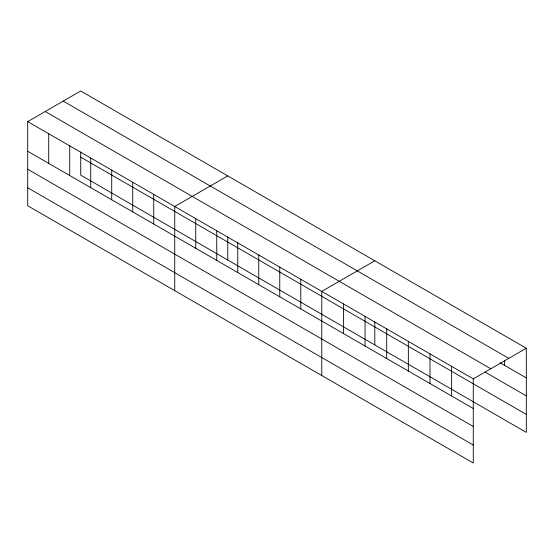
<?xml version="1.0" encoding="UTF-8"?>
<svg xmlns="http://www.w3.org/2000/svg" width="554" height="554" viewBox="0 0 554 554"><rect width="100%" height="100%" fill="white"/><g stroke="black" fill="none" stroke-linecap="round" stroke-linejoin="round"><path stroke-width="0.83" d="M473.275 426.49L473.275 378.867L27.7 121.617L27.7 205.749L473.275 462.999L473.275 426.49L27.7 169.24M80.725 152.101L80.725 175.133L526.3 432.383L526.3 348.251L80.725 91.001L27.7 121.617M227.763 175.895L174.739 206.51L174.739 290.642M374.802 260.789L321.777 291.397L321.777 375.536M473.275 378.867L526.3 348.251M63.225 101.105L508.801 358.355M500.179 362.815L526.3 377.897M45.199 111.513L490.775 368.763M485.256 372.177L526.3 395.875M80.725 157.156L526.3 414.406M27.7 151.263L473.275 408.513M27.7 187.764L473.275 445.014M504.659 360.322L504.659 365.398M451.635 366.367L451.635 396.013M429.987 353.874L429.987 383.52M408.346 341.382L408.346 371.028M386.706 328.882L386.706 358.528M374.802 321.888L374.802 344.92M365.065 316.389L365.065 346.035M343.425 303.897L343.425 333.543M300.774 279.271L300.774 308.917M279.77 267.146L279.77 296.792M258.76 255.02L258.76 284.659M237.756 242.887L237.756 272.533M227.763 236.994L227.763 260.027M216.752 230.762L216.752 260.408M195.742 218.636L195.742 248.282M153.735 194.378L153.735 224.024M132.731 182.252L132.731 211.898M111.721 170.126L111.721 199.772M90.718 158.001L90.718 187.64M69.714 145.868L69.714 175.514M48.704 133.743L48.704 163.388"/></g></svg>
